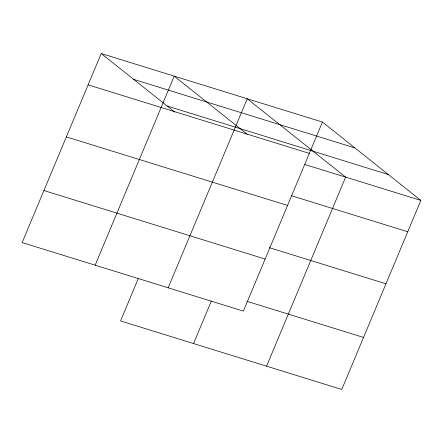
<?xml version="1.0" encoding="UTF-8"?>
<svg xmlns="http://www.w3.org/2000/svg" width="443" height="443" viewBox="0 0 443 443"><rect width="100%" height="100%" fill="white"/><g stroke="black" fill="none" stroke-linecap="round" stroke-linejoin="round"><path stroke-width="0.66" d="M101.231 53.525L22.15 242.576L243.362 311.108L322.443 122.058L101.231 53.525L174.741 112.068M95.151 265.191L174.232 76.141L247.2 134.251M138.343 278.414L120.557 320.942L341.769 389.475L420.85 200.424L322.443 122.058M168.152 287.806L247.233 98.756L345.64 177.122L266.559 366.173M193.558 343.558L211.344 301.03M133.703 79.386L354.921 147.918M167.161 106.032L388.378 174.564M88.124 84.857L309.341 153.389M304.862 164.491L420.85 200.424M291.101 195.618L407.743 231.755M66.356 136.904L287.568 205.436M269.327 247.665L385.975 283.802M43.923 190.529L265.135 259.061M246.895 301.29L363.542 337.428"/></g></svg>
